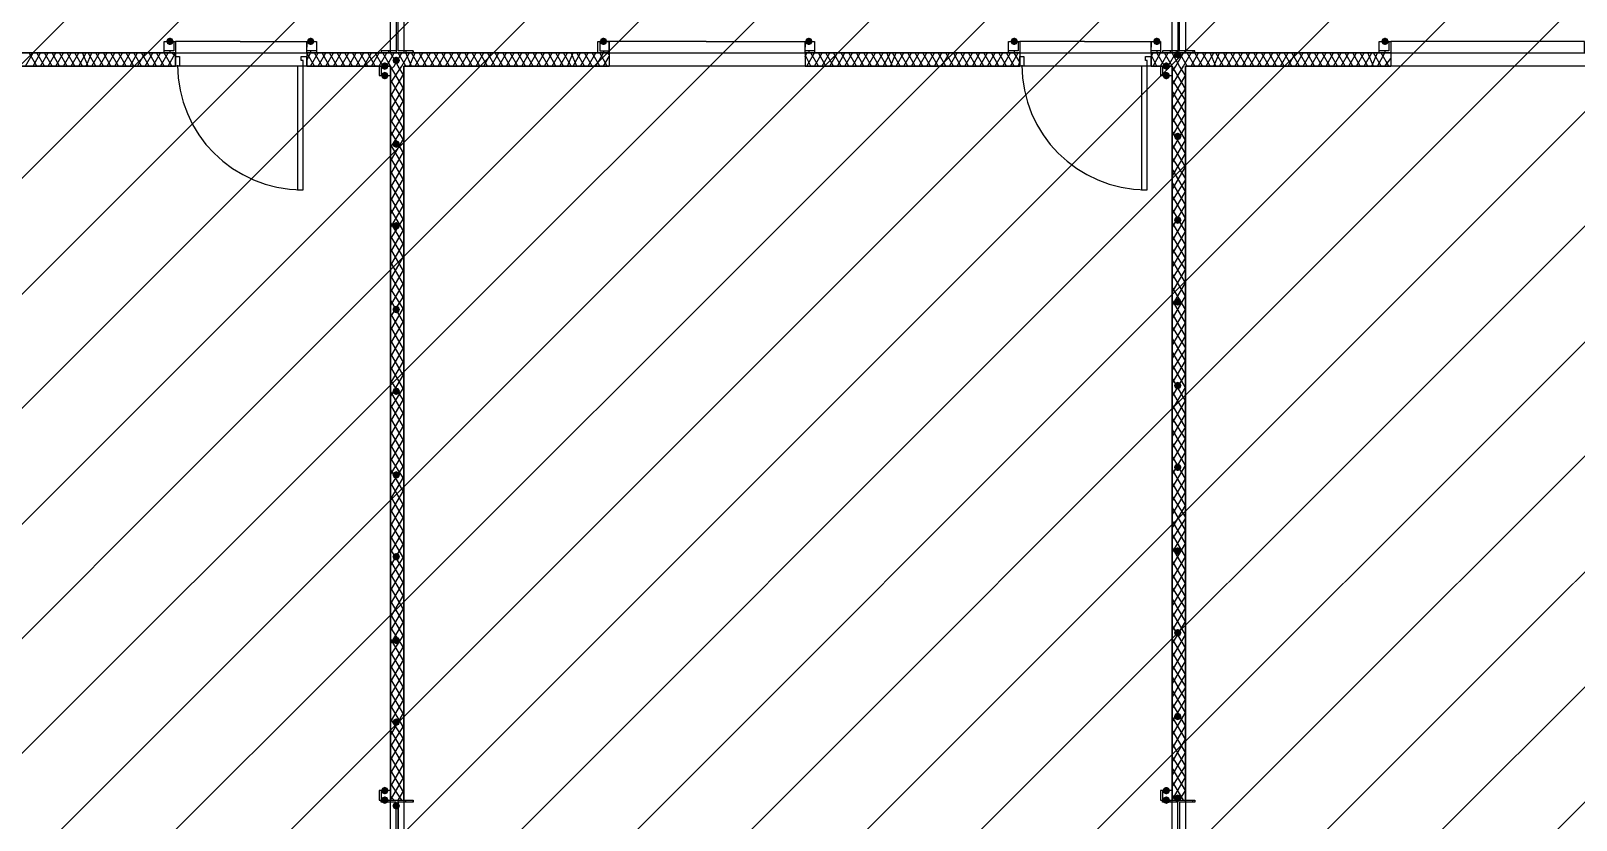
# Model space of a CAD drawing. Header units: millimetres. Extents: x 0 to 420, y 0 to 297.
# Drawn here: x 126.87 to 161.27, y 136.12 to 153.69 of the extents above; entities that cross this region are included whole.
import ezdxf

# ---------------------------------------------------------------- set-up
doc = ezdxf.new("R2010")
doc.units = ezdxf.units.MM
doc.layers.get('0').update_dxf_attribs({"linetype": 'CONTINUOUS'})

msp = doc.modelspace()

# ---------------------------------------------------------------- hatches: boundary and pattern name
at = {"true_color": 0x000007}
for points in [[(130.048, 153.458333), (130.023129, 153.398537), (129.963333, 153.373667), (129.903538, 153.398537), (129.878667, 153.458333), (129.903537, 153.518129), (129.963333, 153.543), (130.023129, 153.518129)], [(133.180667, 153.458333), (133.155796, 153.398537), (133.096, 153.373667), (133.036204, 153.398537), (133.011333, 153.458333), (133.036204, 153.518129), (133.096, 153.543), (133.155796, 153.518129)], [(139.7, 153.458333), (139.675129, 153.398537), (139.615333, 153.373667), (139.555538, 153.398537), (139.530667, 153.458333), (139.555537, 153.518129), (139.615333, 153.543), (139.675129, 153.518129)], [(144.272, 153.458333), (144.247129, 153.398537), (144.187333, 153.373667), (144.127538, 153.398537), (144.102667, 153.458333), (144.127537, 153.518129), (144.187333, 153.543), (144.247129, 153.518129)], [(148.844, 153.458333), (148.819129, 153.398537), (148.759333, 153.373667), (148.699538, 153.398537), (148.674667, 153.458333), (148.699537, 153.518129), (148.759333, 153.543), (148.819129, 153.518129)], [(152.019, 153.458333), (151.994129, 153.398537), (151.934333, 153.373667), (151.874538, 153.398537), (151.849667, 153.458333), (151.874537, 153.518129), (151.934333, 153.543), (151.994129, 153.518129)], [(157.099, 153.458333), (157.074129, 153.398537), (157.014333, 153.373667), (156.954538, 153.398537), (156.929667, 153.458333), (156.954537, 153.518129), (157.014333, 153.543), (157.074129, 153.518129)], [(135.085667, 153.035), (135.060796, 152.975204), (135.001, 152.950333), (134.941204, 152.975204), (134.916333, 153.035), (134.941204, 153.094796), (135.001, 153.119667), (135.060796, 153.094796)], [(152.484667, 153.162), (152.459796, 153.102204), (152.4, 153.077333), (152.340204, 153.102204), (152.315333, 153.162), (152.340204, 153.221796), (152.4, 153.246667), (152.459796, 153.221796)], [(134.831667, 152.908), (134.806796, 152.848204), (134.747, 152.823333), (134.687204, 152.848204), (134.662333, 152.908), (134.687204, 152.967796), (134.747, 152.992667), (134.806796, 152.967796)], [(134.831667, 152.696333), (134.806796, 152.636537), (134.747, 152.611667), (134.687204, 152.636537), (134.662333, 152.696333), (134.687204, 152.756129), (134.747, 152.781), (134.806796, 152.756129)], [(152.230667, 152.908), (152.205796, 152.848204), (152.146, 152.823333), (152.086204, 152.848204), (152.061333, 152.908), (152.086204, 152.967796), (152.146, 152.992667), (152.205796, 152.967796)], [(152.230667, 152.696333), (152.205796, 152.636537), (152.146, 152.611667), (152.086204, 152.636537), (152.061333, 152.696333), (152.086204, 152.756129), (152.146, 152.781), (152.205796, 152.756129)], [(152.484667, 151.341667), (152.459796, 151.281871), (152.4, 151.257), (152.340204, 151.281871), (152.315333, 151.341667), (152.340204, 151.401462), (152.4, 151.426333), (152.459796, 151.401463)], [(135.085667, 151.172333), (135.060796, 151.112537), (135.001, 151.087667), (134.941204, 151.112537), (134.916333, 151.172333), (134.941204, 151.232129), (135.001, 151.257), (135.060796, 151.232129)], [(135.085667, 149.352), (135.060796, 149.292204), (135.001, 149.267333), (134.941204, 149.292204), (134.916333, 149.352), (134.941204, 149.411796), (135.001, 149.436667), (135.060796, 149.411796)], [(152.484667, 149.479), (152.459796, 149.419204), (152.4, 149.394333), (152.340204, 149.419204), (152.315333, 149.479), (152.340204, 149.538796), (152.4, 149.563667), (152.459796, 149.538796)], [(152.484667, 147.658667), (152.459796, 147.598871), (152.4, 147.574), (152.340204, 147.598871), (152.315333, 147.658667), (152.340204, 147.718462), (152.4, 147.743333), (152.459796, 147.718463)], [(135.085667, 147.489333), (135.060796, 147.429537), (135.001, 147.404667), (134.941204, 147.429537), (134.916333, 147.489333), (134.941204, 147.549129), (135.001, 147.574), (135.060796, 147.549129)], [(152.484667, 145.796), (152.459796, 145.736204), (152.4, 145.711333), (152.340204, 145.736204), (152.315333, 145.796), (152.340204, 145.855796), (152.4, 145.880667), (152.459796, 145.855796)], [(135.085667, 145.669), (135.060796, 145.609204), (135.001, 145.584333), (134.941204, 145.609204), (134.916333, 145.669), (134.941204, 145.728796), (135.001, 145.753667), (135.060796, 145.728796)], [(135.085667, 143.806333), (135.060796, 143.746537), (135.001, 143.721667), (134.941204, 143.746537), (134.916333, 143.806333), (134.941204, 143.866129), (135.001, 143.891), (135.060796, 143.866129)], [(152.484667, 143.975667), (152.459796, 143.915871), (152.4, 143.891), (152.340204, 143.915871), (152.315333, 143.975667), (152.340204, 144.035462), (152.4, 144.060333), (152.459796, 144.035463)], [(152.484667, 142.113), (152.459796, 142.053204), (152.4, 142.028333), (152.340204, 142.053204), (152.315333, 142.113), (152.340204, 142.172796), (152.4, 142.197667), (152.459796, 142.172796)], [(135.085667, 141.986), (135.060796, 141.926204), (135.001, 141.901333), (134.941204, 141.926204), (134.916333, 141.986), (134.941204, 142.045796), (135.001, 142.070667), (135.060796, 142.045796)], [(152.484667, 140.292667), (152.459796, 140.232871), (152.4, 140.208), (152.340204, 140.232871), (152.315333, 140.292667), (152.340204, 140.352462), (152.4, 140.377333), (152.459796, 140.352463)], [(135.085667, 140.123333), (135.060796, 140.063538), (135.001, 140.038667), (134.941204, 140.063538), (134.916333, 140.123333), (134.941204, 140.183129), (135.001, 140.208), (135.060796, 140.183129)], [(135.085667, 138.303), (135.060796, 138.243204), (135.001, 138.218333), (134.941204, 138.243204), (134.916333, 138.303), (134.941204, 138.362796), (135.001, 138.387667), (135.060796, 138.362796)], [(152.484667, 138.43), (152.459796, 138.370204), (152.4, 138.345333), (152.340204, 138.370204), (152.315333, 138.43), (152.340204, 138.489796), (152.4, 138.514667), (152.459796, 138.489796)], [(134.831667, 136.779), (134.806796, 136.719204), (134.747, 136.694333), (134.687204, 136.719204), (134.662333, 136.779), (134.687204, 136.838796), (134.747, 136.863667), (134.806796, 136.838796)], [(134.831667, 136.567333), (134.806796, 136.507537), (134.747, 136.482667), (134.687204, 136.507537), (134.662333, 136.567333), (134.687204, 136.627129), (134.747, 136.652), (134.806796, 136.627129)], [(152.230667, 136.779), (152.205796, 136.719204), (152.146, 136.694333), (152.086204, 136.719204), (152.061333, 136.779), (152.086204, 136.838796), (152.146, 136.863667), (152.205796, 136.838796)], [(152.230667, 136.567333), (152.205796, 136.507537), (152.146, 136.482667), (152.086204, 136.507537), (152.061333, 136.567333), (152.086204, 136.627129), (152.146, 136.652), (152.205796, 136.627129)], [(152.484667, 136.609667), (152.459796, 136.549871), (152.4, 136.525), (152.340204, 136.549871), (152.315333, 136.609667), (152.340204, 136.669462), (152.4, 136.694333), (152.459796, 136.669463)], [(135.085667, 136.440333), (135.060796, 136.380537), (135.001, 136.355667), (134.941204, 136.380537), (134.916333, 136.440333), (134.941204, 136.500129), (135.001, 136.525), (135.060796, 136.500129)]]:
    msp.add_hatch(color=0, dxfattribs=at).paths.add_polyline_path(points, flags=0)

# ---------------------------------------------------------------- linework, layer by layer
at = {"color": 0, "true_color": 0x000001}
for points in [[(105.664001, 131.995333), (138.091334, 164.380333)], [(105.664001, 129.412999), (140.631334, 164.380333)], [(105.664001, 126.830666), (143.213668, 164.380333)], [(105.664001, 124.290666), (145.753668, 164.380333)], [(105.664001, 121.708333), (148.336001, 164.380333)], [(105.664001, 119.168333), (150.876001, 164.380333)], [(107.484335, 118.448666), (153.458334, 164.380333)], [(110.066668, 118.448666), (155.998334, 164.380333)], [(112.606668, 118.448666), (158.580668, 164.380333)], [(115.189001, 118.448666), (161.120668, 164.380333)], [(117.771335, 118.448666), (163.703001, 164.380333)], [(120.311335, 118.448666), (166.243001, 164.380333)], [(122.893668, 118.448666), (168.825334, 164.380333)], [(125.433668, 118.448666), (171.365334, 164.380333)], [(128.016001, 118.448666), (173.947668, 164.380333)], [(130.556001, 118.448666), (176.487668, 164.380333)], [(133.138334, 118.448666), (179.070001, 164.380333)], [(135.678334, 118.448666), (181.610001, 164.380333)], [(138.260668, 118.448666), (184.192334, 164.380333)], [(140.800668, 118.448666), (186.774668, 164.380333)], [(143.383001, 118.448666), (189.314668, 164.380333)]]:
    msp.add_lwpolyline(points, dxfattribs=at)
at = {"color": 0, "true_color": 0x000007}
for points in [[(118.279333, 164.380333), (118.279333, 153.204333), (134.874, 153.204333), (134.874, 164.380333)], [(135.170333, 164.380333), (135.170333, 153.204333), (152.273, 153.204333), (152.273, 164.380333)], [(169.672, 153.204333), (169.672, 164.380333), (152.569333, 164.380333), (152.569333, 153.204333)], [(135.382, 153.924), (134.662333, 153.924), (135.001, 153.924), (135.001, 153.246667), (134.662333, 153.246667), (134.662333, 153.204333), (135.382, 153.204333), (135.382, 153.246667), (135.043333, 153.246667), (135.043333, 153.924)], [(152.781, 153.924), (152.061333, 153.924), (152.4, 153.924), (152.4, 153.246667), (152.061333, 153.246667), (152.061333, 153.204333), (152.781, 153.204333), (152.781, 153.246667), (152.442333, 153.246667), (152.442333, 153.924)], [(129.836333, 153.458333), (130.048, 153.458333), (130.048, 153.246667), (129.836333, 153.246667), (129.836333, 153.458333), (130.090333, 153.458333), (130.090333, 153.204333), (129.836333, 153.204333)], [(139.488333, 153.458333), (139.742333, 153.458333), (139.742333, 153.204333), (139.488333, 153.204333)], [(139.530667, 153.458333), (139.530667, 153.246667), (139.742333, 153.246667), (139.742333, 153.458333)], [(148.632333, 153.458333), (148.844, 153.458333), (148.844, 153.246667), (148.632333, 153.246667), (148.632333, 153.458333), (148.886333, 153.458333), (148.886333, 153.204333), (148.632333, 153.204333)], [(156.887333, 153.458333), (157.099, 153.458333), (157.099, 153.246667), (156.887333, 153.246667), (156.887333, 153.458333), (157.141333, 153.458333), (157.141333, 153.204333), (156.887333, 153.204333)], [(130.175, 153.119667), (130.175, 153.035), (130.175, 152.908), (130.090333, 152.908), (130.090333, 153.119667)], [(130.090333, 152.908), (130.090333, 153.119667)], [(133.011333, 153.119667), (133.011333, 152.908), (132.926667, 152.908), (132.926667, 153.035), (132.884333, 153.035), (132.884333, 153.119667)], [(133.011333, 152.908), (133.011333, 153.119667)], [(148.971, 153.119667), (148.971, 153.035), (148.971, 152.908), (148.886333, 152.908), (148.886333, 153.119667)], [(148.886333, 152.908), (148.886333, 153.119667)], [(151.807333, 153.119667), (151.807333, 152.908), (151.722667, 152.908), (151.722667, 153.035), (151.680333, 153.035), (151.680333, 153.119667)], [(151.807333, 152.908), (151.807333, 153.119667)], [(105.664, 124.502333), (122.174, 124.502333), (122.174, 118.448667), (134.874, 118.448667), (134.874, 152.908), (105.664, 152.908), (105.664, 136.567333)], [(132.926667, 150.156333), (132.926667, 152.908), (132.799667, 152.908), (132.799667, 150.156333)], [(134.874, 152.908), (134.662333, 152.908), (134.662333, 152.696333), (134.874, 152.696333), (134.874, 152.908), (134.62, 152.908), (134.62, 152.696333), (134.874, 152.696333)], [(152.273, 118.448667), (152.273, 152.908), (148.59, 152.908), (135.382, 152.908), (135.170333, 152.908), (135.170333, 118.448667)], [(151.722667, 150.156333), (151.722667, 152.908), (151.595667, 152.908), (151.595667, 150.156333)], [(152.273, 152.908), (152.061333, 152.908), (152.061333, 152.696333), (152.273, 152.696333), (152.273, 152.908), (152.019, 152.908), (152.019, 152.696333), (152.273, 152.696333)], [(152.781, 152.908), (152.569333, 152.908), (152.569333, 118.448667), (169.672, 118.448667), (169.672, 152.908), (165.946667, 152.908)], [(134.874, 136.779), (134.662333, 136.779), (134.662333, 136.567333), (134.874, 136.567333), (134.874, 136.779), (134.62, 136.779), (134.62, 136.567333), (134.874, 136.567333)], [(152.273, 136.779), (152.061333, 136.779), (152.061333, 136.567333), (152.273, 136.567333), (152.273, 136.779), (152.019, 136.779), (152.019, 136.567333), (152.273, 136.567333)], [(135.382, 135.805333), (134.662333, 135.805333), (134.662333, 135.847667), (135.001, 135.847667), (135.001, 136.525), (134.662333, 136.525), (134.662333, 136.567333), (135.382, 136.567333), (135.382, 136.525), (135.043333, 136.525), (135.043333, 135.847667), (135.382, 135.847667)], [(152.781, 135.805333), (152.061333, 135.805333), (152.061333, 135.847667), (152.4, 135.847667), (152.4, 136.525), (152.061333, 136.525), (152.061333, 136.567333), (152.781, 136.567333), (152.781, 136.525), (152.442333, 136.525), (152.442333, 135.847667), (152.781, 135.847667)]]:
    msp.add_lwpolyline(points, close=True, dxfattribs=at)
for points in [[(135.001, 153.924), (135.001, 153.204333)], [(152.4, 153.924), (152.4, 153.204333)], [(131.529667, 153.458333), (130.090333, 153.458333), (130.090333, 153.331333)], [(131.529667, 153.458333), (133.011333, 153.458333), (133.223, 153.458333), (133.223, 153.246667), (133.011333, 153.246667), (133.011333, 153.458333), (133.223, 153.458333), (133.223, 153.204333), (133.011333, 153.204333), (133.011333, 153.458333), (133.011333, 153.331333)], [(141.901333, 153.458333), (139.742333, 153.458333), (139.742333, 153.331333)], [(141.901333, 153.458333), (144.102667, 153.458333), (144.314333, 153.458333), (144.314333, 153.246667), (144.102667, 153.246667), (144.102667, 153.458333), (144.314333, 153.458333), (144.314333, 153.204333), (144.102667, 153.204333), (144.102667, 153.458333), (144.102667, 153.331333)], [(150.325667, 153.458333), (148.886333, 153.458333), (148.886333, 153.331333)], [(150.325667, 153.458333), (151.807333, 153.458333), (152.019, 153.458333), (152.019, 153.246667), (151.807333, 153.246667), (151.807333, 153.458333), (152.019, 153.458333), (152.019, 153.204333), (151.807333, 153.204333), (151.807333, 153.458333), (151.807333, 153.331333)], [(159.300333, 153.458333), (157.141333, 153.458333), (157.141333, 153.331333)], [(161.459333, 153.331333), (161.459333, 153.458333), (159.300333, 153.458333)], [(130.090333, 153.204333), (125.264333, 153.204333)], [(126.746, 152.908), (126.915333, 153.204333)], [(127, 152.908), (126.830667, 153.204333)], [(126.915333, 152.908), (127.084667, 153.204333)], [(127.169333, 152.908), (127, 153.204333)], [(127.084667, 152.908), (127.254, 153.204333)], [(127.338667, 152.908), (127.169333, 153.204333)], [(127.254, 152.908), (127.423333, 153.204333)], [(127.508, 152.908), (127.338667, 153.204333)], [(127.423333, 152.908), (127.592667, 153.204333)], [(127.677333, 152.908), (127.508, 153.204333)], [(127.592667, 152.908), (127.762, 153.204333)], [(127.846667, 152.908), (127.677333, 153.204333)], [(127.762, 152.908), (127.931333, 153.204333)], [(128.016, 152.908), (127.846667, 153.204333)], [(127.931333, 152.908), (128.100667, 153.204333)], [(128.143, 152.908), (128.016, 153.204333)], [(128.100667, 152.908), (128.227667, 153.204333)], [(128.312333, 152.908), (128.143, 153.204333)], [(128.227667, 152.908), (128.397, 153.204333)], [(128.481667, 152.908), (128.312333, 153.204333)], [(128.397, 152.908), (128.566333, 153.204333)], [(128.651, 152.908), (128.481667, 153.204333)], [(128.566333, 152.908), (128.735667, 153.204333)], [(128.820333, 152.908), (128.651, 153.204333)], [(128.735667, 152.908), (128.905, 153.204333)], [(128.989667, 152.908), (128.820333, 153.204333)], [(128.905, 152.908), (129.074333, 153.204333)], [(129.159, 152.908), (128.989667, 153.204333)], [(129.074333, 152.908), (129.243667, 153.204333)], [(129.328333, 152.908), (129.159, 153.204333)], [(129.243667, 152.908), (129.413, 153.204333)], [(129.497667, 152.908), (129.328333, 153.204333)], [(129.413, 152.908), (129.582333, 153.204333)], [(129.667, 152.908), (129.497667, 153.204333)], [(129.582333, 152.908), (129.751667, 153.204333)], [(129.836333, 152.908), (129.667, 153.204333)], [(129.751667, 152.908), (129.921, 153.204333)], [(130.005667, 152.908), (129.836333, 153.204333)], [(129.921, 152.908), (130.090333, 153.204333)], [(129.963333, 153.246667), (129.963333, 153.204333)], [(130.090333, 153.119667), (130.005667, 153.204333)], [(130.090333, 153.331333), (130.090333, 153.204333), (131.529667, 153.204333)], [(130.090333, 153.204333), (130.090333, 153.119667), (130.090333, 152.908)], [(130.090333, 153.204333), (130.090333, 153.119667)], [(131.529667, 153.204333), (133.011333, 153.204333), (133.011333, 153.331333)], [(133.011333, 153.035), (133.096, 153.204333)], [(133.180667, 152.908), (133.011333, 153.204333)], [(133.011333, 153.204333), (133.011333, 153.119667), (133.011333, 152.908)], [(133.011333, 153.204333), (133.011333, 153.119667)], [(139.742333, 153.204333), (133.011333, 153.204333)], [(133.096, 153.246667), (133.096, 153.204333)], [(133.096, 152.908), (133.265333, 153.204333)], [(133.35, 152.908), (133.180667, 153.204333)], [(133.265333, 152.908), (133.434667, 153.204333)], [(133.519333, 152.908), (133.35, 153.204333)], [(133.434667, 152.908), (133.604, 153.204333)], [(133.688667, 152.908), (133.519333, 153.204333)], [(133.604, 152.908), (133.773333, 153.204333)], [(133.858, 152.908), (133.688667, 153.204333)], [(133.773333, 152.908), (133.942667, 153.204333)], [(134.027333, 152.908), (133.858, 153.204333)], [(133.942667, 152.908), (134.112, 153.204333)], [(134.196667, 152.908), (134.027333, 153.204333)], [(134.112, 152.908), (134.281333, 153.204333)], [(134.366, 152.908), (134.196667, 153.204333)], [(134.281333, 152.908), (134.450667, 153.204333)], [(134.535333, 152.908), (134.366, 153.204333)], [(134.450667, 152.908), (134.62, 153.204333)], [(134.704667, 152.908), (134.535333, 153.204333)], [(134.62, 152.908), (134.789333, 153.204333)], [(134.662333, 153.246667), (134.662333, 153.204333)], [(134.874, 152.908), (134.704667, 153.204333)], [(134.789333, 152.908), (134.958667, 153.204333)], [(134.831667, 153.246667), (134.831667, 153.204333)], [(135.043333, 152.908), (134.874, 153.204333)], [(134.958667, 152.908), (135.128, 153.204333)], [(135.212667, 152.908), (135.043333, 153.204333)], [(135.128, 152.908), (135.297333, 153.204333)], [(135.212667, 153.246667), (135.212667, 153.204333)], [(135.339667, 152.908), (135.212667, 153.204333)], [(135.297333, 152.908), (135.424333, 153.204333)], [(135.509, 152.908), (135.339667, 153.204333)], [(135.382, 153.246667), (135.382, 153.204333)], [(135.424333, 152.908), (135.593667, 153.204333)], [(135.678333, 152.908), (135.509, 153.204333)], [(135.593667, 152.908), (135.763, 153.204333)], [(135.847667, 152.908), (135.678333, 153.204333)], [(135.763, 152.908), (135.932333, 153.204333)], [(136.017, 152.908), (135.847667, 153.204333)], [(135.932333, 152.908), (136.101667, 153.204333)], [(136.186333, 152.908), (136.017, 153.204333)], [(136.101667, 152.908), (136.271, 153.204333)], [(136.355667, 152.908), (136.186333, 153.204333)], [(136.271, 152.908), (136.440333, 153.204333)], [(136.525, 152.908), (136.355667, 153.204333)], [(136.440333, 152.908), (136.609667, 153.204333)], [(136.694333, 152.908), (136.525, 153.204333)], [(136.609667, 152.908), (136.779, 153.204333)], [(136.863667, 152.908), (136.694333, 153.204333)], [(136.779, 152.908), (136.948333, 153.204333)], [(137.033, 152.908), (136.863667, 153.204333)], [(136.948333, 152.908), (137.117667, 153.204333)], [(137.202333, 152.908), (137.033, 153.204333)], [(137.117667, 152.908), (137.287, 153.204333)], [(137.371667, 152.908), (137.202333, 153.204333)], [(137.287, 152.908), (137.456333, 153.204333)], [(137.541, 152.908), (137.371667, 153.204333)], [(137.456333, 152.908), (137.625667, 153.204333)], [(137.710333, 152.908), (137.541, 153.204333)], [(137.625667, 152.908), (137.795, 153.204333)], [(137.879667, 152.908), (137.710333, 153.204333)], [(137.795, 152.908), (137.964333, 153.204333)], [(138.049, 152.908), (137.879667, 153.204333)], [(137.964333, 152.908), (138.133667, 153.204333)], [(138.218333, 152.908), (138.049, 153.204333)], [(138.133667, 152.908), (138.303, 153.204333)], [(138.387667, 152.908), (138.218333, 153.204333)], [(138.303, 152.908), (138.472333, 153.204333)], [(138.557, 152.908), (138.387667, 153.204333)], [(138.472333, 152.908), (138.641667, 153.204333)], [(138.726333, 152.908), (138.557, 153.204333)], [(138.641667, 152.908), (138.811, 153.204333)], [(138.895667, 152.908), (138.726333, 153.204333)], [(138.811, 152.908), (138.938, 153.204333)], [(139.022667, 152.908), (138.895667, 153.204333)], [(138.938, 152.908), (139.107333, 153.204333)], [(139.192, 152.908), (139.022667, 153.204333)], [(139.107333, 152.908), (139.276667, 153.204333)], [(139.361333, 152.908), (139.192, 153.204333)], [(139.276667, 152.908), (139.446, 153.204333)], [(139.530667, 152.908), (139.361333, 153.204333)], [(139.446, 152.908), (139.615333, 153.204333)], [(139.7, 152.908), (139.530667, 153.204333)], [(139.615333, 153.246667), (139.615333, 153.204333)], [(139.615333, 152.908), (139.742333, 153.119667)], [(139.742333, 153.162), (139.7, 153.204333)], [(139.742333, 153.331333), (139.742333, 153.204333), (141.901333, 153.204333)], [(139.742333, 153.204333), (139.742333, 152.908)], [(139.742333, 153.204333), (139.742333, 152.908)], [(141.901333, 153.204333), (144.102667, 153.204333), (144.102667, 153.331333)], [(144.102667, 153.119667), (144.145, 153.204333)], [(144.102667, 153.204333), (144.102667, 152.908)], [(144.102667, 153.204333), (144.102667, 152.908)], [(148.886333, 153.204333), (144.102667, 153.204333)], [(144.229667, 152.908), (144.102667, 153.162)], [(144.145, 152.908), (144.314333, 153.204333)], [(144.187333, 153.246667), (144.187333, 153.204333)], [(144.399, 152.908), (144.229667, 153.204333)], [(144.314333, 152.908), (144.483667, 153.204333)], [(144.568333, 152.908), (144.399, 153.204333)], [(144.483667, 152.908), (144.653, 153.204333)], [(144.737667, 152.908), (144.568333, 153.204333)], [(144.653, 152.908), (144.822333, 153.204333)], [(144.907, 152.908), (144.737667, 153.204333)], [(144.822333, 152.908), (144.991667, 153.204333)], [(145.076333, 152.908), (144.907, 153.204333)], [(144.991667, 152.908), (145.161, 153.204333)], [(145.245667, 152.908), (145.076333, 153.204333)], [(145.161, 152.908), (145.330333, 153.204333)], [(145.415, 152.908), (145.245667, 153.204333)], [(145.330333, 152.908), (145.499667, 153.204333)], [(145.584333, 152.908), (145.415, 153.204333)], [(145.499667, 152.908), (145.669, 153.204333)], [(145.753667, 152.908), (145.584333, 153.204333)], [(145.669, 152.908), (145.838333, 153.204333)], [(145.923, 152.908), (145.753667, 153.204333)], [(145.838333, 152.908), (146.007667, 153.204333)], [(146.05, 152.908), (145.923, 153.204333)], [(146.007667, 152.908), (146.134667, 153.204333)], [(146.219333, 152.908), (146.05, 153.204333)], [(146.134667, 152.908), (146.304, 153.204333)], [(146.388667, 152.908), (146.219333, 153.204333)], [(146.304, 152.908), (146.473333, 153.204333)], [(146.558, 152.908), (146.388667, 153.204333)], [(146.473333, 152.908), (146.642667, 153.204333)], [(146.727333, 152.908), (146.558, 153.204333)], [(146.642667, 152.908), (146.812, 153.204333)], [(146.896667, 152.908), (146.727333, 153.204333)], [(146.812, 152.908), (146.981333, 153.204333)], [(147.066, 152.908), (146.896667, 153.204333)], [(146.981333, 152.908), (147.150667, 153.204333)], [(147.235333, 152.908), (147.066, 153.204333)], [(147.150667, 152.908), (147.32, 153.204333)], [(147.404667, 152.908), (147.235333, 153.204333)], [(147.32, 152.908), (147.489333, 153.204333)], [(147.574, 152.908), (147.404667, 153.204333)], [(147.489333, 152.908), (147.658667, 153.204333)], [(147.743333, 152.908), (147.574, 153.204333)], [(147.658667, 152.908), (147.828, 153.204333)], [(147.912667, 152.908), (147.743333, 153.204333)], [(147.828, 152.908), (147.997333, 153.204333)], [(148.082, 152.908), (147.912667, 153.204333)], [(147.997333, 152.908), (148.166667, 153.204333)], [(148.251333, 152.908), (148.082, 153.204333)], [(148.166667, 152.908), (148.336, 153.204333)], [(148.420667, 152.908), (148.251333, 153.204333)], [(148.336, 152.908), (148.505333, 153.204333)], [(148.59, 152.908), (148.420667, 153.204333)], [(148.505333, 152.908), (148.674667, 153.204333)], [(148.759333, 152.908), (148.59, 153.204333)], [(148.674667, 152.908), (148.844, 153.204333)], [(148.759333, 153.246667), (148.759333, 153.204333)], [(148.886333, 152.992667), (148.759333, 153.204333)], [(148.886333, 153.331333), (148.886333, 153.204333), (150.325667, 153.204333)], [(148.886333, 153.204333), (148.886333, 153.119667), (148.886333, 152.908)], [(148.886333, 153.204333), (148.886333, 153.119667)], [(150.325667, 153.204333), (151.807333, 153.204333), (151.807333, 153.331333)], [(151.807333, 153.119667), (151.849667, 153.204333)], [(151.807333, 153.204333), (151.807333, 153.119667), (151.807333, 152.908)], [(151.807333, 153.204333), (151.807333, 153.119667)], [(157.141333, 153.204333), (151.807333, 153.204333)], [(151.934333, 152.908), (151.807333, 153.162)], [(151.849667, 152.908), (152.019, 153.204333)], [(151.934333, 153.246667), (151.934333, 153.204333)], [(152.103667, 152.908), (151.934333, 153.204333)], [(152.019, 152.908), (152.188333, 153.204333)], [(152.061333, 153.246667), (152.061333, 153.204333)], [(152.273, 152.908), (152.103667, 153.204333)], [(152.188333, 152.908), (152.357667, 153.204333)], [(152.230667, 153.246667), (152.230667, 153.204333)], [(152.442333, 152.908), (152.273, 153.204333)], [(152.357667, 152.908), (152.527, 153.204333)], [(152.611667, 152.908), (152.442333, 153.204333)], [(152.527, 152.908), (152.696333, 153.204333)], [(152.569333, 153.246667), (152.569333, 153.204333)], [(152.781, 152.908), (152.611667, 153.204333)], [(152.696333, 152.908), (152.865667, 153.204333)], [(152.738667, 153.246667), (152.738667, 153.204333)], [(152.950333, 152.908), (152.781, 153.204333)], [(152.865667, 152.908), (153.035, 153.204333)], [(153.119667, 152.908), (152.950333, 153.204333)], [(153.035, 152.908), (153.204333, 153.204333)], [(153.246667, 152.908), (153.119667, 153.204333)], [(153.204333, 152.908), (153.331333, 153.204333)], [(153.416, 152.908), (153.246667, 153.204333)], [(153.331333, 152.908), (153.500667, 153.204333)], [(153.585333, 152.908), (153.416, 153.204333)], [(153.500667, 152.908), (153.67, 153.204333)], [(153.754667, 152.908), (153.585333, 153.204333)], [(153.67, 152.908), (153.839333, 153.204333)], [(153.924, 152.908), (153.754667, 153.204333)], [(153.839333, 152.908), (154.008667, 153.204333)], [(154.093333, 152.908), (153.924, 153.204333)], [(154.008667, 152.908), (154.178, 153.204333)], [(154.262667, 152.908), (154.093333, 153.204333)], [(154.178, 152.908), (154.347333, 153.204333)], [(154.432, 152.908), (154.262667, 153.204333)], [(154.347333, 152.908), (154.516667, 153.204333)], [(154.601333, 152.908), (154.432, 153.204333)], [(154.516667, 152.908), (154.686, 153.204333)], [(154.770667, 152.908), (154.601333, 153.204333)], [(154.686, 152.908), (154.855333, 153.204333)], [(154.94, 152.908), (154.770667, 153.204333)], [(154.855333, 152.908), (155.024667, 153.204333)], [(155.109333, 152.908), (154.94, 153.204333)], [(155.024667, 152.908), (155.194, 153.204333)], [(155.278667, 152.908), (155.109333, 153.204333)], [(155.194, 152.908), (155.363333, 153.204333)], [(155.448, 152.908), (155.278667, 153.204333)], [(155.363333, 152.908), (155.532667, 153.204333)], [(155.617333, 152.908), (155.448, 153.204333)], [(155.532667, 152.908), (155.702, 153.204333)], [(155.786667, 152.908), (155.617333, 153.204333)], [(155.702, 152.908), (155.871333, 153.204333)], [(155.956, 152.908), (155.786667, 153.204333)], [(155.871333, 152.908), (156.040667, 153.204333)], [(156.125333, 152.908), (155.956, 153.204333)], [(156.040667, 152.908), (156.21, 153.204333)], [(156.294667, 152.908), (156.125333, 153.204333)], [(156.21, 152.908), (156.379333, 153.204333)], [(156.464, 152.908), (156.294667, 153.204333)], [(156.379333, 152.908), (156.548667, 153.204333)], [(156.633333, 152.908), (156.464, 153.204333)], [(156.548667, 152.908), (156.718, 153.204333)], [(156.760333, 152.908), (156.633333, 153.204333)], [(156.718, 152.908), (156.845, 153.204333)], [(156.929667, 152.908), (156.760333, 153.204333)], [(156.845, 152.908), (157.014333, 153.204333)], [(157.099, 152.908), (156.929667, 153.204333)], [(157.014333, 153.246667), (157.014333, 153.204333)], [(157.141333, 153.204333), (157.099, 153.204333)], [(157.141333, 153.331333), (157.141333, 153.204333), (159.300333, 153.204333)], [(157.141333, 153.204333), (157.141333, 152.908)], [(157.141333, 153.204333), (157.141333, 152.908)], [(159.300333, 153.204333), (161.459333, 153.204333), (161.459333, 153.331333)], [(125.264333, 152.908), (130.090333, 152.908)], [(130.132667, 152.929167), (130.146982, 152.645658), (130.189, 152.37034), (130.257326, 152.104605), (130.350568, 151.849849), (130.46733, 151.607463), (130.606219, 151.378843), (130.765842, 151.165381), (130.944805, 150.968472), (131.141714, 150.789509), (131.355176, 150.629886), (131.583796, 150.490996), (131.826182, 150.374234), (132.080939, 150.280993), (132.346673, 150.212667), (132.621991, 150.170649), (132.9055, 150.156333)], [(133.011333, 152.908), (133.011333, 152.950333)], [(133.011333, 152.908), (134.874, 152.908)], [(134.874, 152.823333), (134.958667, 152.908)], [(134.874, 152.527), (135.128, 152.908)], [(135.170333, 152.4), (134.874, 152.908)], [(134.874, 152.908), (134.874, 136.567333), (135.170333, 136.567333)], [(135.170333, 152.696333), (135.043333, 152.908)], [(135.170333, 152.908), (139.742333, 152.908)], [(135.170333, 136.567333), (135.170333, 152.908)], [(144.102667, 152.908), (148.886333, 152.908)], [(148.844, 152.908), (148.886333, 152.992667)], [(148.928667, 152.929167), (148.942982, 152.645658), (148.985, 152.37034), (149.053326, 152.104605), (149.146568, 151.849849), (149.26333, 151.607463), (149.402219, 151.378843), (149.561842, 151.165381), (149.740805, 150.968472), (149.937714, 150.789509), (150.151176, 150.629886), (150.379796, 150.490996), (150.622182, 150.374234), (150.876939, 150.280993), (151.142673, 150.212667), (151.417991, 150.170649), (151.7015, 150.156333)], [(151.807333, 152.908), (152.273, 152.908)], [(152.273, 152.781), (152.357667, 152.908)], [(152.273, 152.484667), (152.527, 152.908)], [(152.569333, 152.4), (152.273, 152.908)], [(152.273, 152.908), (152.273, 136.567333), (152.569333, 136.567333), (152.569333, 152.908)], [(152.569333, 152.696333), (152.442333, 152.908)], [(152.569333, 152.908), (157.141333, 152.908)], [(157.014333, 152.908), (157.141333, 153.077333)], [(134.874, 152.230667), (135.170333, 152.738667)], [(135.170333, 152.103667), (134.874, 152.611667)], [(134.874, 151.934333), (135.170333, 152.442333)], [(152.273, 152.188333), (152.569333, 152.696333)], [(152.569333, 152.146), (152.273, 152.611667)], [(152.273, 151.934333), (152.569333, 152.4)], [(135.170333, 151.807333), (134.874, 152.315333)], [(134.874, 151.638), (135.170333, 152.146)], [(152.569333, 151.849667), (152.273, 152.357667)], [(152.273, 151.638), (152.569333, 152.146)], [(152.569333, 151.553333), (152.273, 152.061333)], [(135.170333, 151.511), (134.874, 152.019)], [(134.874, 151.341667), (135.170333, 151.849667)], [(135.170333, 151.257), (134.874, 151.722667)], [(152.273, 151.341667), (152.569333, 151.849667)], [(152.569333, 151.257), (152.273, 151.765)], [(134.874, 151.087667), (135.170333, 151.553333)], [(135.170333, 150.960667), (134.874, 151.468667)], [(152.273, 151.045333), (152.569333, 151.553333)], [(152.569333, 150.960667), (152.273, 151.468667)], [(134.874, 150.791333), (135.170333, 151.299333)], [(135.170333, 150.664333), (134.874, 151.172333)], [(152.273, 150.749), (152.569333, 151.257)], [(152.569333, 150.664333), (152.273, 151.172333)], [(134.874, 150.495), (135.170333, 151.003)], [(135.170333, 150.368), (134.874, 150.876)], [(134.874, 150.198667), (135.170333, 150.706667)], [(152.273, 150.452667), (152.569333, 150.960667)], [(152.569333, 150.410333), (152.273, 150.876)], [(135.170333, 150.071667), (134.874, 150.579667)], [(134.874, 149.902333), (135.170333, 150.410333)], [(152.273, 150.156333), (152.569333, 150.664333)], [(152.569333, 150.114), (152.273, 150.622)], [(152.273, 149.902333), (152.569333, 150.368)], [(135.170333, 149.775333), (134.874, 150.283333)], [(134.874, 149.606), (135.170333, 150.114)], [(152.569333, 149.817667), (152.273, 150.325667)], [(152.273, 149.606), (152.569333, 150.114)], [(152.569333, 149.521333), (152.273, 150.029333)], [(135.170333, 149.479), (134.874, 149.987)], [(134.874, 149.309667), (135.170333, 149.817667)], [(135.170333, 149.225), (134.874, 149.733)], [(152.273, 149.309667), (152.569333, 149.817667)], [(152.569333, 149.225), (152.273, 149.733)], [(134.874, 149.055667), (135.170333, 149.521333)], [(135.170333, 148.928667), (134.874, 149.436667)], [(152.273, 149.013333), (152.569333, 149.521333)], [(152.569333, 148.928667), (152.273, 149.436667)], [(134.874, 148.759333), (135.170333, 149.267333)], [(135.170333, 148.632333), (134.874, 149.140333)], [(134.874, 148.463), (135.170333, 148.971)], [(152.273, 148.717), (152.569333, 149.225)], [(152.569333, 148.632333), (152.273, 149.140333)], [(135.170333, 148.336), (134.874, 148.844)], [(134.874, 148.166667), (135.170333, 148.674667)], [(152.273, 148.420667), (152.569333, 148.928667)], [(152.569333, 148.378333), (152.273, 148.844)], [(152.273, 148.166667), (152.569333, 148.632333)], [(135.170333, 148.039667), (134.874, 148.547667)], [(134.874, 147.870333), (135.170333, 148.378333)], [(152.569333, 148.082), (152.273, 148.59)], [(152.273, 147.870333), (152.569333, 148.378333)], [(152.569333, 147.785667), (152.273, 148.293667)], [(135.170333, 147.743333), (134.874, 148.251333)], [(134.874, 147.574), (135.170333, 148.082)], [(135.170333, 147.489333), (134.874, 147.955)], [(152.273, 147.574), (152.569333, 148.082)], [(152.569333, 147.489333), (152.273, 147.997333)], [(134.874, 147.32), (135.170333, 147.785667)], [(135.170333, 147.193), (134.874, 147.701)], [(152.273, 147.277667), (152.569333, 147.785667)], [(152.569333, 147.193), (152.273, 147.701)], [(134.874, 147.023667), (135.170333, 147.531667)], [(135.170333, 146.896667), (134.874, 147.404667)], [(152.273, 146.981333), (152.569333, 147.489333)], [(152.569333, 146.896667), (152.273, 147.404667)], [(134.874, 146.727333), (135.170333, 147.235333)], [(135.170333, 146.600333), (134.874, 147.108333)], [(134.874, 146.431), (135.170333, 146.939)], [(152.273, 146.685), (152.569333, 147.193)], [(152.569333, 146.642667), (152.273, 147.108333)], [(152.273, 146.388667), (152.569333, 146.896667)], [(135.170333, 146.304), (134.874, 146.812)], [(134.874, 146.134667), (135.170333, 146.642667)], [(152.569333, 146.346333), (152.273, 146.854333)], [(152.273, 146.134667), (152.569333, 146.600333)], [(152.569333, 146.05), (152.273, 146.558)], [(135.170333, 146.007667), (134.874, 146.515667)], [(134.874, 145.838333), (135.170333, 146.346333)], [(135.170333, 145.711333), (134.874, 146.219333)], [(152.273, 145.838333), (152.569333, 146.346333)], [(152.569333, 145.753667), (152.273, 146.261667)], [(134.874, 145.542), (135.170333, 146.05)], [(135.170333, 145.457333), (134.874, 145.923)], [(152.273, 145.542), (152.569333, 146.05)], [(152.569333, 145.457333), (152.273, 145.965333)], [(134.874, 145.288), (135.170333, 145.753667)], [(135.170333, 145.161), (134.874, 145.669)], [(152.273, 145.245667), (152.569333, 145.753667)], [(152.569333, 145.161), (152.273, 145.669)], [(134.874, 144.991667), (135.170333, 145.499667)], [(135.170333, 144.864667), (134.874, 145.372667)], [(134.874, 144.695333), (135.170333, 145.203333)], [(152.273, 144.949333), (152.569333, 145.457333)], [(152.569333, 144.864667), (152.273, 145.372667)], [(135.170333, 144.568333), (134.874, 145.076333)], [(134.874, 144.399), (135.170333, 144.907)], [(152.273, 144.653), (152.569333, 145.161)], [(152.569333, 144.610667), (152.273, 145.076333)], [(152.273, 144.399), (152.569333, 144.864667)], [(135.170333, 144.272), (134.874, 144.78)], [(134.874, 144.102667), (135.170333, 144.610667)], [(152.569333, 144.314333), (152.273, 144.822333)], [(152.273, 144.102667), (152.569333, 144.610667)], [(152.569333, 144.018), (152.273, 144.526)], [(135.170333, 143.975667), (134.874, 144.483667)], [(134.874, 143.806333), (135.170333, 144.314333)], [(135.170333, 143.721667), (134.874, 144.187333)], [(152.273, 143.806333), (152.569333, 144.314333)], [(152.569333, 143.721667), (152.273, 144.229667)], [(134.874, 143.552333), (135.170333, 144.018)], [(135.170333, 143.425333), (134.874, 143.933333)], [(152.273, 143.51), (152.569333, 144.018)], [(152.569333, 143.425333), (152.273, 143.933333)], [(134.874, 143.256), (135.170333, 143.764)], [(135.170333, 143.129), (134.874, 143.637)], [(134.874, 142.959667), (135.170333, 143.467667)], [(152.273, 143.213667), (152.569333, 143.721667)], [(152.569333, 143.129), (152.273, 143.637)], [(135.170333, 142.832667), (134.874, 143.340667)], [(134.874, 142.663333), (135.170333, 143.171333)], [(152.273, 142.917333), (152.569333, 143.425333)], [(152.569333, 142.875), (152.273, 143.340667)], [(152.273, 142.621), (152.569333, 143.129)], [(135.170333, 142.536333), (134.874, 143.044333)], [(134.874, 142.367), (135.170333, 142.875)], [(152.569333, 142.578667), (152.273, 143.086667)], [(152.273, 142.367), (152.569333, 142.832667)], [(152.569333, 142.282333), (152.273, 142.790333)], [(135.170333, 142.24), (134.874, 142.748)], [(134.874, 142.070667), (135.170333, 142.578667)], [(135.170333, 141.943667), (134.874, 142.451667)], [(152.273, 142.070667), (152.569333, 142.578667)], [(152.569333, 141.986), (152.273, 142.494)], [(134.874, 141.774333), (135.170333, 142.282333)], [(135.170333, 141.689667), (134.874, 142.155333)], [(152.273, 141.774333), (152.569333, 142.282333)], [(152.569333, 141.689667), (152.273, 142.197667)], [(134.874, 141.520333), (135.170333, 141.986)], [(135.170333, 141.393333), (134.874, 141.901333)], [(134.874, 141.224), (135.170333, 141.732)], [(152.273, 141.478), (152.569333, 141.986)], [(152.569333, 141.393333), (152.273, 141.901333)], [(135.170333, 141.097), (134.874, 141.605)], [(134.874, 140.927667), (135.170333, 141.435667)], [(152.273, 141.181667), (152.569333, 141.689667)], [(152.569333, 141.097), (152.273, 141.605)], [(152.273, 140.885333), (152.569333, 141.393333)], [(135.170333, 140.800667), (134.874, 141.308667)], [(134.874, 140.631333), (135.170333, 141.139333)], [(152.569333, 140.843), (152.273, 141.308667)], [(152.273, 140.631333), (152.569333, 141.097)], [(152.569333, 140.546667), (152.273, 141.054667)], [(135.170333, 140.504333), (134.874, 141.012333)], [(134.874, 140.335), (135.170333, 140.843)], [(135.170333, 140.208), (134.874, 140.716)], [(152.273, 140.335), (152.569333, 140.843)], [(152.569333, 140.250333), (152.273, 140.758333)], [(134.874, 140.038667), (135.170333, 140.546667)], [(135.170333, 139.954), (134.874, 140.419667)], [(152.273, 140.038667), (152.569333, 140.546667)], [(152.569333, 139.954), (152.273, 140.462)], [(134.874, 139.784667), (135.170333, 140.250333)], [(135.170333, 139.657667), (134.874, 140.165667)], [(152.273, 139.742333), (152.569333, 140.250333)], [(152.569333, 139.657667), (152.273, 140.165667)], [(134.874, 139.488333), (135.170333, 139.996333)], [(135.170333, 139.361333), (134.874, 139.869333)], [(134.874, 139.192), (135.170333, 139.7)], [(152.273, 139.446), (152.569333, 139.954)], [(152.569333, 139.361333), (152.273, 139.869333)], [(135.170333, 139.065), (134.874, 139.573)], [(134.874, 138.895667), (135.170333, 139.403667)], [(152.273, 139.149667), (152.569333, 139.657667)], [(152.569333, 139.107333), (152.273, 139.573)], [(152.273, 138.853333), (152.569333, 139.361333)], [(135.170333, 138.768667), (134.874, 139.276667)], [(134.874, 138.599333), (135.170333, 139.107333)], [(135.170333, 138.472333), (134.874, 138.980333)], [(152.569333, 138.811), (152.273, 139.319)], [(152.273, 138.599333), (152.569333, 139.065)], [(152.569333, 138.514667), (152.273, 139.022667)], [(134.874, 138.303), (135.170333, 138.811)], [(135.170333, 138.176), (134.874, 138.684)], [(152.273, 138.303), (152.569333, 138.811)], [(152.569333, 138.218333), (152.273, 138.726333)], [(134.874, 138.006667), (135.170333, 138.514667)], [(135.170333, 137.922), (134.874, 138.387667)], [(152.273, 138.006667), (152.569333, 138.514667)], [(152.569333, 137.922), (152.273, 138.43)], [(134.874, 137.752667), (135.170333, 138.218333)], [(135.170333, 137.625667), (134.874, 138.133667)], [(134.874, 137.456333), (135.170333, 137.964333)], [(152.273, 137.710333), (152.569333, 138.218333)], [(152.569333, 137.625667), (152.273, 138.133667)], [(135.170333, 137.329333), (134.874, 137.837333)], [(134.874, 137.16), (135.170333, 137.668)], [(152.273, 137.414), (152.569333, 137.922)], [(152.569333, 137.329333), (152.273, 137.837333)], [(152.273, 137.117667), (152.569333, 137.625667)], [(135.170333, 137.033), (134.874, 137.541)], [(134.874, 136.863667), (135.170333, 137.371667)], [(152.569333, 137.075333), (152.273, 137.541)], [(152.273, 136.863667), (152.569333, 137.329333)], [(152.569333, 136.779), (152.273, 137.287)], [(135.170333, 136.736667), (134.874, 137.244667)], [(134.874, 136.567333), (135.170333, 137.075333)], [(135.128, 136.567333), (134.874, 136.948333)], [(152.273, 136.567333), (152.569333, 137.075333)], [(152.527, 136.567333), (152.273, 136.990667)], [(134.958667, 136.567333), (134.874, 136.652)], [(135.043333, 136.567333), (135.170333, 136.779)], [(152.357667, 136.567333), (152.273, 136.694333)], [(152.442333, 136.567333), (152.569333, 136.779)], [(134.704667, 136.525), (134.704667, 136.567333)], [(134.874, 136.525), (134.874, 136.567333)], [(135.043333, 135.805333), (135.043333, 136.567333)], [(135.212667, 136.525), (135.212667, 136.567333)], [(135.382, 136.525), (135.382, 136.567333)], [(152.061333, 136.525), (152.061333, 136.567333)], [(152.230667, 136.525), (152.230667, 136.567333)], [(152.4, 135.805333), (152.4, 136.567333)], [(152.569333, 136.525), (152.569333, 136.567333)], [(152.738667, 136.525), (152.738667, 136.567333)]]:
    msp.add_lwpolyline(points, dxfattribs=at)

doc.saveas('drawing.dxf')
